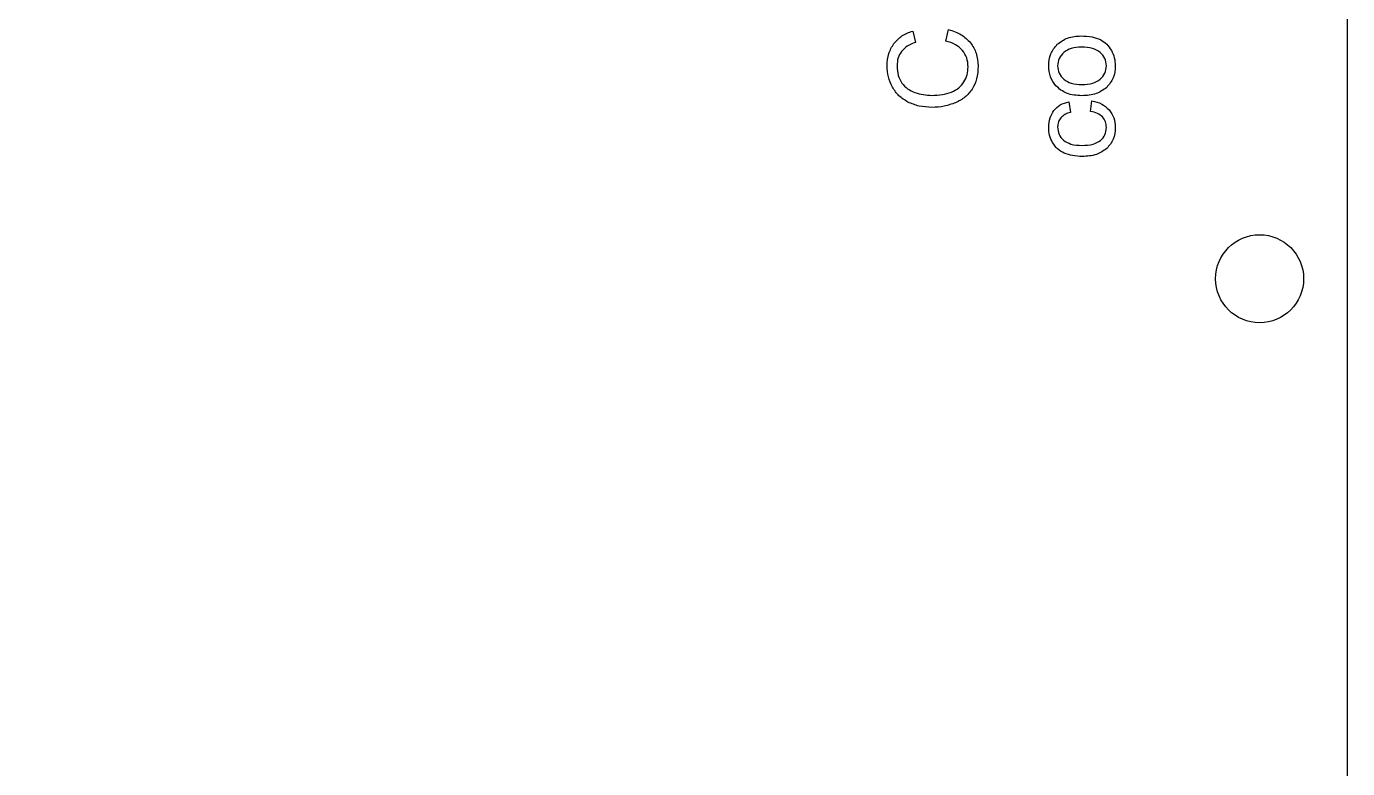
# Model space of a CAD drawing. Header units: millimetres. Extents: x -15 to 165, y 0 to 100.
# Drawn here: x 119.94 to 165, y 25.3 to 50.6 of the extents above; entities that cross this region are included whole.
import ezdxf

# ---------------------------------------------------------------- set-up
doc = ezdxf.new("R2010")
doc.units = ezdxf.units.MM
doc.layers.get('0').update_dxf_attribs({"linetype": 'CONTINUOUS'})

msp = doc.modelspace()

# ---------------------------------------------------------------- linework, layer by layer
for p, q in [((151.294, 50.097), (151.394, 50.494)), ((150.168, 50.443), (150.261, 50.052)), ((155.494, 48.026), (155.549, 47.668)), ((156.233, 47.699), (156.28, 48.061))]:
    msp.add_line(p, q)
msp.add_lwpolyline([(-13, 0), (163, 0, 0.414214), (165, 2), (165, 98, 0.414214), (163, 100), (-13, 100, 0.414214), (-15, 98), (-15, 3.001, 0.000086), (-15, 2.999), (-15, 2, 0.414214)], format="xyb", close=True)
msp.add_circle((162, 42), 1.5)
for points, knots in [([(151.394, 50.494), (151.545, 50.448), (151.831, 50.359), (152.041, 50.146), (152.14, 50.045)], [0, 0, 0, 0, 0.04650823, 0.08828007, 0.08828007, 0.08828007, 0.08828007]), ([(149.524, 50.015), (149.61, 50.11), (149.789, 50.307), (150.039, 50.397), (150.168, 50.443)], [0, 0, 0, 0, 0.03792726, 0.07842972, 0.07842972, 0.07842972, 0.07842972]), ([(150.261, 50.052), (150.162, 50.017), (149.979, 49.952), (149.845, 49.813), (149.784, 49.749)], [0, 0, 0, 0, 0.03104799, 0.05716471, 0.05716471, 0.05716471, 0.05716471]), ([(151.865, 49.784), (151.789, 49.856), (151.627, 50.01), (151.41, 50.067), (151.294, 50.097)], [0, 0, 0, 0, 0.03076943, 0.06604695, 0.06604695, 0.06604695, 0.06604695]), ([(152.14, 50.045), (152.215, 49.929), (152.37, 49.687), (152.388, 49.401), (152.397, 49.253)], [0, 0, 0, 0, 0.040866, 0.08459538, 0.08459538, 0.08459538, 0.08459538]), ([(155.099, 49.991), (155.212, 50.074), (155.452, 50.251), (155.751, 50.267), (155.911, 50.275)], [0, 0, 0, 0, 0.04096162, 0.08767758, 0.08767758, 0.08767758, 0.08767758]), ([(155.911, 50.275), (156.037, 50.273), (156.265, 50.269), (156.477, 50.186), (156.571, 50.15)], [0, 0, 0, 0, 0.03760624, 0.06764908, 0.06764908, 0.06764908, 0.06764908]), ([(156.571, 50.15), (156.646, 50.103), (156.798, 50.009), (156.896, 49.859), (156.944, 49.784)], [0, 0, 0, 0, 0.02636131, 0.05289795, 0.05289795, 0.05289795, 0.05289795]), ([(149.295, 49.258), (149.303, 49.4), (149.318, 49.671), (149.457, 49.904), (149.524, 50.015)], [0, 0, 0, 0, 0.04183354, 0.08017923, 0.08017923, 0.08017923, 0.08017923]), ([(149.784, 49.749), (149.74, 49.676), (149.649, 49.523), (149.639, 49.344), (149.635, 49.25)], [0, 0, 0, 0, 0.02505282, 0.05282891, 0.05282891, 0.05282891, 0.05282891]), ([(152.058, 49.22), (152.05, 49.325), (152.037, 49.531), (151.921, 49.702), (151.865, 49.784)], [0, 0, 0, 0, 0.0311713, 0.06062822, 0.06062822, 0.06062822, 0.06062822]), ([(154.806, 49.258), (154.817, 49.399), (154.838, 49.675), (155.014, 49.887), (155.099, 49.991)], [0, 0, 0, 0, 0.0413795, 0.0806702, 0.0806702, 0.0806702, 0.0806702]), ([(155.318, 49.714), (155.258, 49.649), (155.137, 49.521), (155.12, 49.345), (155.111, 49.258)], [0, 0, 0, 0, 0.0257797, 0.05130495, 0.05130495, 0.05130495, 0.05130495]), ([(155.929, 49.897), (155.807, 49.893), (155.587, 49.886), (155.401, 49.767), (155.318, 49.714)], [0, 0, 0, 0, 0.03572271, 0.06482502, 0.06482502, 0.06482502, 0.06482502]), ([(156.566, 49.715), (156.48, 49.768), (156.286, 49.888), (156.057, 49.894), (155.929, 49.897)], [0, 0, 0, 0, 0.02967762, 0.06724988, 0.06724988, 0.06724988, 0.06724988]), ([(156.774, 49.259), (156.766, 49.346), (156.748, 49.522), (156.627, 49.651), (156.566, 49.715)], [0, 0, 0, 0, 0.0256557, 0.05146147, 0.05146147, 0.05146147, 0.05146147]), ([(156.944, 49.784), (156.983, 49.701), (157.061, 49.535), (157.072, 49.351), (157.077, 49.259)], [0, 0, 0, 0, 0.02705167, 0.05459794, 0.05459794, 0.05459794, 0.05459794]), ([(149.476, 48.531), (149.423, 48.644), (149.316, 48.875), (149.302, 49.129), (149.295, 49.258)], [0, 0, 0, 0, 0.03727471, 0.07558042, 0.07558042, 0.07558042, 0.07558042]), ([(149.635, 49.25), (149.64, 49.142), (149.65, 48.936), (149.752, 48.757), (149.801, 48.672)], [0, 0, 0, 0, 0.03201387, 0.06089253, 0.06089253, 0.06089253, 0.06089253]), ([(151.916, 48.71), (151.958, 48.79), (152.04, 48.95), (152.052, 49.13), (152.058, 49.22)], [0, 0, 0, 0, 0.02669581, 0.05337986, 0.05337986, 0.05337986, 0.05337986]), ([(152.397, 49.253), (152.392, 49.103), (152.382, 48.825), (152.257, 48.578), (152.2, 48.464)], [0, 0, 0, 0, 0.04424798, 0.08217572, 0.08217572, 0.08217572, 0.08217572]), ([(155.047, 48.575), (154.977, 48.675), (154.833, 48.88), (154.815, 49.13), (154.806, 49.258)], [0, 0, 0, 0, 0.03599325, 0.07372353, 0.07372353, 0.07372353, 0.07372353]), ([(155.111, 49.258), (155.119, 49.17), (155.137, 48.994), (155.257, 48.865), (155.318, 48.8)], [0, 0, 0, 0, 0.02579566, 0.05154946, 0.05154946, 0.05154946, 0.05154946]), ([(156.567, 48.8), (156.627, 48.865), (156.749, 48.994), (156.766, 49.17), (156.774, 49.259)], [0, 0, 0, 0, 0.02580008, 0.05160087, 0.05160087, 0.05160087, 0.05160087]), ([(157.077, 49.259), (157.067, 49.116), (157.047, 48.838), (156.87, 48.624), (156.785, 48.521)], [0, 0, 0, 0, 0.04190376, 0.08113028, 0.08113028, 0.08113028, 0.08113028]), ([(149.801, 48.672), (149.861, 48.6), (149.983, 48.455), (150.158, 48.382), (150.246, 48.345)], [0, 0, 0, 0, 0.02771145, 0.05591161, 0.05591161, 0.05591161, 0.05591161]), ([(151.49, 48.363), (151.578, 48.404), (151.75, 48.484), (151.862, 48.636), (151.916, 48.71)], [0, 0, 0, 0, 0.02872322, 0.05577802, 0.05577802, 0.05577802, 0.05577802]), ([(155.318, 48.8), (155.402, 48.747), (155.591, 48.628), (155.816, 48.621), (155.942, 48.618)], [0, 0, 0, 0, 0.02931486, 0.06607478, 0.06607478, 0.06607478, 0.06607478]), ([(155.942, 48.618), (156.067, 48.622), (156.292, 48.628), (156.482, 48.747), (156.567, 48.8)], [0, 0, 0, 0, 0.0367853, 0.06616805, 0.06616805, 0.06616805, 0.06616805]), ([(150.006, 48.021), (149.897, 48.086), (149.682, 48.216), (149.544, 48.426), (149.476, 48.531)], [0, 0, 0, 0, 0.03758669, 0.07438179, 0.07438179, 0.07438179, 0.07438179]), ([(150.246, 48.345), (150.34, 48.318), (150.528, 48.263), (150.724, 48.255), (150.822, 48.251)], [0, 0, 0, 0, 0.02923334, 0.05856561, 0.05856561, 0.05856561, 0.05856561]), ([(150.822, 48.251), (150.942, 48.255), (151.17, 48.262), (151.387, 48.331), (151.49, 48.363)], [0, 0, 0, 0, 0.03594561, 0.06803222, 0.06803222, 0.06803222, 0.06803222]), ([(152.2, 48.464), (152.125, 48.368), (151.97, 48.169), (151.744, 48.058), (151.628, 48.001)], [0, 0, 0, 0, 0.03605882, 0.07440572, 0.07440572, 0.07440572, 0.07440572]), ([(155.942, 48.239), (155.759, 48.248), (155.422, 48.263), (155.165, 48.477), (155.047, 48.575)], [0, 0, 0, 0, 0.05320665, 0.09786244, 0.09786244, 0.09786244, 0.09786244]), ([(156.785, 48.521), (156.67, 48.439), (156.419, 48.26), (156.11, 48.247), (155.942, 48.239)], [0, 0, 0, 0, 0.04147909, 0.09058715, 0.09058715, 0.09058715, 0.09058715]), ([(150.824, 47.842), (150.676, 47.848), (150.392, 47.86), (150.131, 47.969), (150.006, 48.021)], [0, 0, 0, 0, 0.04409718, 0.08429075, 0.08429075, 0.08429075, 0.08429075]), ([(151.628, 48.001), (151.5, 47.955), (151.24, 47.861), (150.964, 47.848), (150.824, 47.842)], [0, 0, 0, 0, 0.04061112, 0.08239245, 0.08239245, 0.08239245, 0.08239245]), ([(154.985, 47.738), (155.053, 47.806), (155.196, 47.95), (155.392, 48), (155.494, 48.026)], [0, 0, 0, 0, 0.02846941, 0.05944867, 0.05944867, 0.05944867, 0.05944867]), ([(156.28, 48.061), (156.396, 48.036), (156.619, 47.987), (156.786, 47.832), (156.866, 47.758)], [0, 0, 0, 0, 0.03501345, 0.06711376, 0.06711376, 0.06711376, 0.06711376]), ([(154.806, 47.159), (154.812, 47.269), (154.823, 47.478), (154.933, 47.654), (154.985, 47.738)], [0, 0, 0, 0, 0.03248927, 0.061516, 0.061516, 0.061516, 0.061516]), ([(155.22, 47.487), (155.187, 47.441), (155.122, 47.347), (155.113, 47.232), (155.109, 47.173)], [0, 0, 0, 0, 0.01657162, 0.03385556, 0.03385556, 0.03385556, 0.03385556]), ([(155.549, 47.668), (155.482, 47.65), (155.358, 47.615), (155.263, 47.528), (155.22, 47.487)], [0, 0, 0, 0, 0.02045149, 0.03808501, 0.03808501, 0.03808501, 0.03808501]), ([(156.642, 47.515), (156.588, 47.56), (156.469, 47.658), (156.316, 47.684), (156.233, 47.699)], [0, 0, 0, 0, 0.0206373, 0.04555811, 0.04555811, 0.04555811, 0.04555811]), ([(156.775, 47.153), (156.77, 47.222), (156.76, 47.355), (156.681, 47.463), (156.642, 47.515)], [0, 0, 0, 0, 0.02017701, 0.03930452, 0.03930452, 0.03930452, 0.03930452]), ([(156.866, 47.758), (156.928, 47.67), (157.055, 47.49), (157.07, 47.27), (157.078, 47.157)], [0, 0, 0, 0, 0.03153548, 0.06477879, 0.06477879, 0.06477879, 0.06477879]), ([(154.938, 46.64), (154.9, 46.721), (154.822, 46.886), (154.812, 47.067), (154.806, 47.159)], [0, 0, 0, 0, 0.02678559, 0.05397328, 0.05397328, 0.05397328, 0.05397328]), ([(155.109, 47.173), (155.117, 47.085), (155.133, 46.912), (155.251, 46.784), (155.309, 46.721)], [0, 0, 0, 0, 0.0257102, 0.05069149, 0.05069149, 0.05069149, 0.05069149]), ([(156.577, 46.715), (156.634, 46.776), (156.751, 46.898), (156.767, 47.067), (156.775, 47.153)], [0, 0, 0, 0, 0.02440507, 0.0493578, 0.0493578, 0.0493578, 0.0493578]), ([(157.078, 47.157), (157.067, 47.017), (157.047, 46.746), (156.871, 46.54), (156.786, 46.44)], [0, 0, 0, 0, 0.04089214, 0.07923102, 0.07923102, 0.07923102, 0.07923102]), ([(155.334, 46.285), (155.252, 46.328), (155.091, 46.413), (154.989, 46.565), (154.938, 46.64)], [0, 0, 0, 0, 0.02738397, 0.05393026, 0.05393026, 0.05393026, 0.05393026]), ([(155.309, 46.721), (155.393, 46.67), (155.585, 46.554), (155.812, 46.55), (155.94, 46.547)], [0, 0, 0, 0, 0.02887402, 0.06649828, 0.06649828, 0.06649828, 0.06649828]), ([(155.94, 46.547), (156.07, 46.549), (156.297, 46.553), (156.492, 46.666), (156.577, 46.715)], [0, 0, 0, 0, 0.03803896, 0.0667769, 0.0667769, 0.0667769, 0.0667769]), ([(156.786, 46.44), (156.672, 46.361), (156.422, 46.188), (156.116, 46.175), (155.95, 46.168)], [0, 0, 0, 0, 0.04089405, 0.08948481, 0.08948481, 0.08948481, 0.08948481]), ([(155.95, 46.168), (155.839, 46.172), (155.628, 46.179), (155.429, 46.251), (155.334, 46.285)], [0, 0, 0, 0, 0.03312657, 0.0630329, 0.0630329, 0.0630329, 0.0630329])]:
    msp.add_open_spline(points, degree=3, knots=knots)

doc.saveas('drawing.dxf')
